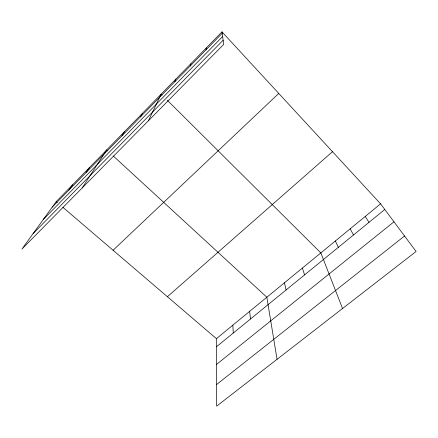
<?xml version="1.0" encoding="UTF-8"?>
<svg xmlns="http://www.w3.org/2000/svg" width="438" height="438" viewBox="0 0 438 438"><rect width="100%" height="100%" fill="white"/><g stroke="black" fill="none" stroke-linecap="round" stroke-linejoin="round"><path stroke-width="0.66" d="M206.052 49.812L206.298 47.928M190.256 65.963L190.935 63.658M174.806 81.769L175.895 79.059M148.378 120.806L161.157 94.148L162.109 95.095M140.554 116.798L142.525 113.223M121.945 135.835L124.376 131.811M82.185 187.951L106.686 149.922L107.682 150.842M86.155 172.441L89.44 167.584M68.947 190.043L72.62 184.803M56.212 201.606L21.9 249.102L223.725 44.38L221.984 31.864L56.212 201.606L57.236 202.482M52.166 207.207L222.186 33.304M43.285 219.498L222.63 36.502M33.058 233.651L223.15 40.236M113.075 250.251L278.754 93.425M167.398 296.718L332.497 151.696M216.41 338.651L380.589 203.845L416.1 251.478L216.673 406.135L216.41 338.651L62.864 207.294M216.443 346.77L384.783 209.468M216.514 364.438L393.981 221.809M216.591 384.52L404.559 236M113.185 155.901L266.851 297.232L277.051 359.313M167.343 100.302L320.84 252.901L342.549 308.522M221.984 31.864L380.589 203.845M365.232 216.449L369.004 222.34M350.165 228.828L353.521 234.965M335.366 240.977L338.333 247.355M302.428 268.023L304.536 274.922M284.437 282.795L286.091 289.967M249.665 311.347L250.47 319.017M232.852 325.149L233.262 333.05"/></g></svg>
